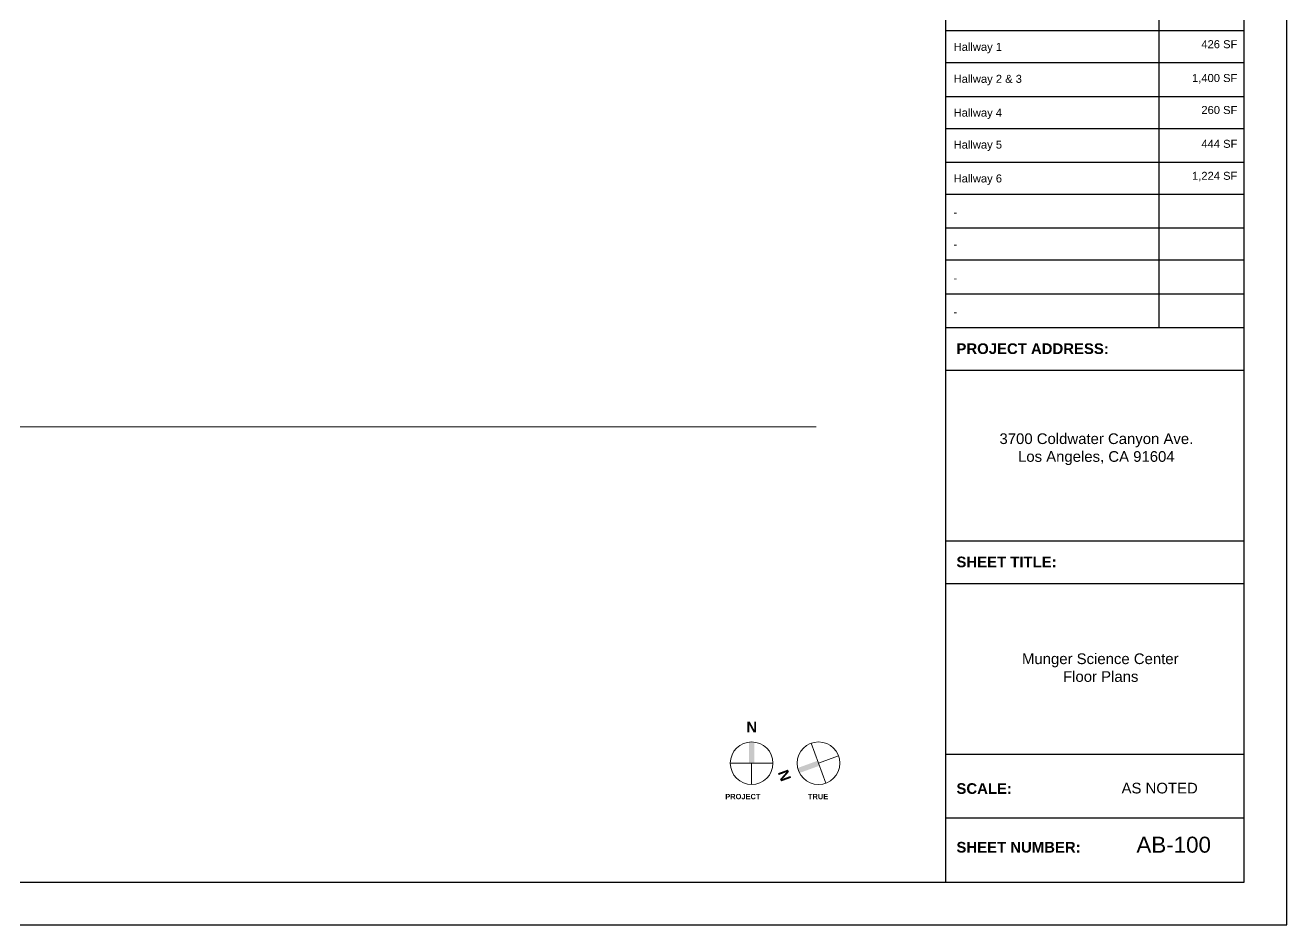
# Model space of a CAD drawing. Header units: inches. Extents: x -2078 to 106214, y -964 to 6385.
# Drawn here: x 10259 to 11678, y 2929 to 3941 of the extents above; entities that cross this region are included whole.
import ezdxf

# ---------------------------------------------------------------- set-up
doc = ezdxf.new("R2010")
doc.units = ezdxf.units.IN
doc.header["$MEASUREMENT"] = 0
for name, color, linetype, lineweight in [('A-ANNO', 2, 'Continuous', 5), ('A-DETAIL-2', 20, 'Continuous', 25), ('A-DETAIL-3', 40, 'Continuous', 15)]:
    doc.layers.add(name, color=color, linetype=linetype, lineweight=lineweight)
doc.layers.add('A-TB', color=7, linetype='Continuous')
doc.styles.add('Arial_3', font='arial.ttf', dxfattribs={"height": 0.125})
doc.styles.add('Arial_4', font='arial.ttf', dxfattribs={"height": 3})
doc.styles.add('Arial_5', font='arial.ttf', dxfattribs={"height": 0.09375})
doc.styles.add('Arial_B_2', font='arialbd.ttf', dxfattribs={"height": 0.125})
doc.styles.add('Arial_B_3', font='arialbd.ttf', dxfattribs={"height": 0.0625})

# ---------------------------------------------------------------- blocks, each defined once
blk = doc.blocks.new('JC_TB_48x36 - JC_TB_3624-1264225-Floor Plans')
at = {"layer": 'A-TB'}
for p, q in [((47.997, -11.988), (47.997, 24.012)), ((43.997, 23.512), (43.997, -11.488)), ((47.497, -11.488), (47.497, 23.512)), ((43.997, -4.988), (47.497, -4.988)), ((43.997, -5.488), (47.497, -5.488)), ((43.997, -7.488), (47.497, -7.488)), ((43.997, -7.988), (47.497, -7.988)), ((43.997, -9.988), (47.497, -9.988)), ((47.497, -10.738), (43.997, -10.738)), ((0.747, -11.488), (47.497, -11.488)), ((-0.003, -11.988), (47.997, -11.988))]:
    blk.add_line(p, q, dxfattribs=at)
at = {"layer": 'A-TB', "insert": (46.061, -10.323), "char_height": 0.125, "width": 1.08259, "attachment_point": 1, "style": 'Arial_3', "bg_fill": 2}
blk.add_mtext('AS NOTED', dxfattribs=at)
at = {"layer": 'A-TB', "char_height": 0.125, "attachment_point": 1, "style": 'Arial_B_2', "bg_fill": 2}
for s, insert, width in [('PROJECT ADDRESS:', (44.126, -5.172), 2.14941), ('SHEET TITLE:', (44.126, -7.672), 1.42031), ('SCALE:', (44.126, -10.328), 0.77959), ('SHEET NUMBER:', (44.126, -11.016), 1.76434)]:
    blk.add_mtext(s, dxfattribs=dict(at, insert=insert, width=width))
blk = doc.blocks.new('north arrow - north arrow-1258243-Floor Plans')
at = {"layer": 'A-ANNO'}
h = blk.add_hatch(color=256, dxfattribs=at)
edge = h.paths.add_edge_path()
edge.add_line((0.031, 0), (-0.031, 0))
edge.add_line((-0.031, 0), (-0.031, 0.248))
edge.add_arc((0, 0), 0.25, 82.8192, 97.1808, ccw=False)
edge.add_line((0.031, 0.248), (0.031, 0))
at = {"layer": 'A-ANNO', "lineweight": 20}
for q in [(-0.25, 0), (0.25, 0), (0, -0.25)]:
    blk.add_line((0, 0), q, dxfattribs=at)
at = {"layer": 'A-ANNO'}
blk.add_circle((0, 0), 0.25, dxfattribs=at)
at = {"layer": 'A-ANNO', "insert": (-0.062, 0.486), "char_height": 0.125, "width": 0.1515, "attachment_point": 1, "style": 'Arial_B_2', "bg_fill": 3, "box_fill_scale": 1.25, "bg_fill_color": 256, "bg_fill_true_color": 13158600, "bg_fill_transparency": 0}
blk.add_mtext('\\fArial|b1|i0|c0|p34|;N', dxfattribs=at)

msp = doc.modelspace()

# ---------------------------------------------------------------- linework, layer by layer
at = {"layer": 'A-DETAIL-3'}
for p, q in [((11293.88, 4566.434), (11293.88, 3600.663)), ((11629.88, 3600.663), (11629.88, 4566.434))]:
    msp.add_line(p, q, dxfattribs=at)

# ---------------------------------------------------------------- texts
at = {"layer": 'A-ANNO', "char_height": 6, "attachment_point": 1, "style": 'Arial_B_3'}
for s, insert, width in [('PROJECT', (11046.187, 3075.924), 49.086), ('TRUE', (11139.237, 3075.924), 28.482)]:
    msp.add_mtext(s, dxfattribs=dict(at, insert=insert, width=width))

# ---------------------------------------------------------------- next in the draw order: block references
at = {"layer": 'A-TB', "xscale": 96, "yscale": 96, "zscale": 96}
msp.add_blockref('JC_TB_48x36 - JC_TB_3624-1264225-Floor Plans', (7070.18, 4079.463), dxfattribs=at)

# ---------------------------------------------------------------- next in the draw order: linework, layer by layer
at = {"layer": 'A-ANNO', "lineweight": 9}
msp.add_line((7264.256, 3489.116), (11148.504, 3489.116), dxfattribs=at)
at = {"layer": 'A-DETAIL-2', "lineweight": 30}
for p, q in [((11533.88, 4879.801), (11533.88, 3600.663)), ((11293.88, 3934.915), (11629.88, 3934.915)), ((11293.88, 3898.915), (11629.88, 3898.915)), ((11293.88, 3860.865), (11629.88, 3860.865)), ((11293.88, 3824.865), (11629.88, 3824.865)), ((11293.88, 3786.814), (11629.88, 3786.814)), ((11293.88, 3750.814), (11629.88, 3750.814)), ((11293.88, 3712.764), (11629.88, 3712.764)), ((11293.88, 3676.764), (11629.88, 3676.764)), ((11293.88, 3638.714), (11629.88, 3638.714))]:
    msp.add_line(p, q, dxfattribs=at)

# ---------------------------------------------------------------- next in the draw order: block references
at = {"layer": 'A-ANNO', "xscale": 96, "yscale": 96, "zscale": 96}
msp.add_blockref('north arrow - north arrow-1258243-Floor Plans', (11075.881, 3110.433), dxfattribs=at)

# ---------------------------------------------------------------- next in the draw order: texts
at = {"layer": 'A-ANNO', "char_height": 9, "attachment_point": 1, "style": 'Arial_5'}
for s, insert, width in [('Hallway 1', (11303.058, 3921.108), 66.357), ('426 SF', (11581.781, 3924.074), 49.389), ('Hallway 2 & 3', (11303.058, 3885.108), 93.627), ('1,400 SF', (11571.281, 3886.023), 62.115), ('Hallway 4', (11303.058, 3847.057), 66.357), ('260 SF', (11581.781, 3850.023), 49.389), ('Hallway 5', (11303.058, 3811.057), 66.357), ('444 SF', (11581.781, 3811.973), 49.389), ('1,224 SF', (11571.281, 3775.973), 62.115), ('Hallway 6', (11303.058, 3773.007), 66.357), ('-', (11303.058, 3734.957), 5.151), ('-', (11303.058, 3698.957), 5.151), ('-', (11303.058, 3660.906), 5.151), ('-', (11303.058, 3622.856), 5.151)]:
    msp.add_mtext(s, dxfattribs=dict(at, insert=insert, width=width))
at = {"layer": 'A-TB', "attachment_point": 1, "bg_fill": 3, "box_fill_scale": 1.25, "bg_fill_color": 256, "bg_fill_true_color": 13158600, "bg_fill_transparency": 0}
for s, insert, char_height, width, style in [('\\pi4.04896;3700 Coldwater Canyon Ave. \\P\\pi24.94664;Los Angeles, CA 91604', (11350.627, 3481.635), 12, 223.9997, 'Arial_3'), ('\\pi12.34961;Munger Science Center\\P\\pi58.51605;Floor Plans', (11367.678, 3234.014), 12, 199.79609, 'Arial_3'), ('AB-100', (11508.74, 3027.795), 18, 101.808, 'Arial_4')]:
    msp.add_mtext(s, dxfattribs=dict(at, insert=insert, char_height=char_height, width=width, style=style))

# ---------------------------------------------------------------- next in the draw order: block references
at = {"layer": 'A-ANNO', "xscale": 96.00000000000001, "yscale": 96.00000000000001, "zscale": 96.00000000000001, "rotation": 109.9999999999995}
msp.add_blockref('north arrow - north arrow-1258243-Floor Plans', (11151.083, 3110.433), dxfattribs=at)

doc.saveas('drawing.dxf')
